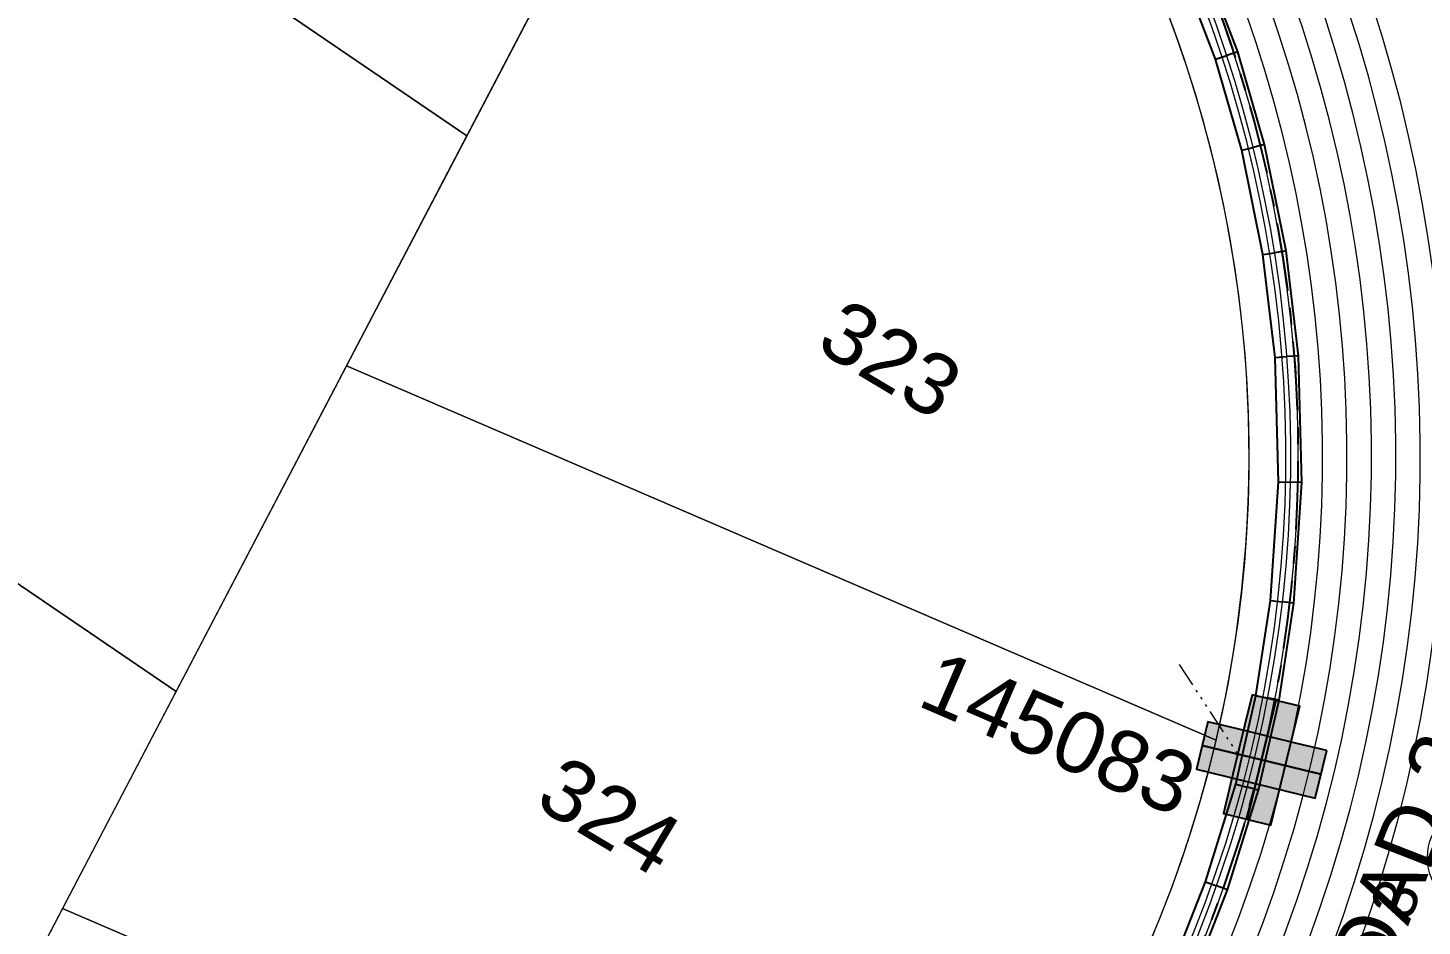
# Model space of a CAD drawing. Header units: metres. Extents: x 264965 to 265706, y 6180501 to 6181430.
# Drawn here: x 265565.4 to 265622.4, y 6181038.2 to 6181075 of the extents above; entities that cross this region are included whole.
import ezdxf
from ezdxf.enums import TextEntityAlignment as Align

# ---------------------------------------------------------------- set-up
doc = ezdxf.new("R2010")
doc.units = ezdxf.units.M
doc.linetypes.add('Cable Exist UG', pattern=[7, 4, -1, 1, -1])
doc.linetypes.add('PHANTOM2', pattern=[4.45, 2, -0.5, 0.15, -0.5, 0.15, -0.5, 0.15, -0.5])
doc.layers.get('0').update_dxf_attribs({"color": 6})
for name, color, linetype, lineweight in [('_User Miscellaneous1', 30, 'Continuous', 13), ('_User Miscellaneous10', 241, 'Continuous', 13), ('_User Miscellaneous8', 196, 'Continuous', 13), ('_User_HV_Exist', 1, 'Continuous', 25), ('_User_LV_Exist', 5, 'Continuous', 25), ('Cadastre Developer_SP_NEW', 92, 'Continuous', 15)]:
    doc.layers.add(name, color=color, linetype=linetype, lineweight=lineweight)
doc.layers.add('_User Miscellaneous12', color=252, linetype='Continuous', lineweight=13, plot=False, transparency=0.5)
doc.layers.add('UG_Details_SP_MISC', color=7, linetype='Continuous')
doc.styles.add('ARIAL', font='arial.ttf', dxfattribs={"height": 2})
doc.styles.get("Standard").update_dxf_attribs({"font": 'arial.ttf'})

# ---------------------------------------------------------------- blocks, each defined once
blk = doc.blocks.new('PILLAR_EXT')
blk.add_hatch(color=256).paths.add_polyline_path([(-2.5, 1), (-2.5, -1), (2.5, -1), (2.5, 1)])
for p, q in [((0, 1), (0, -1)), ((-2.5, 0), (2.5, 0))]:
    blk.add_line(p, q)
at = {"ltscale": 10}
blk.add_line((2.5, 0), (-2.5, 0), dxfattribs=at)
blk.add_lwpolyline([(-2.5, -1), (-1.25, -1), (1.25, -1), (2.5, -1), (2.5, 1), (-2.5, 1)], close=True)
at = {"width": 0.9, "flags": 8}
blk.add_attdef('ASSET_NUM', text='', height=2, rotation=90, dxfattribs=at).set_placement((-2, 4), align=Align.MIDDLE_LEFT)
for tag, p, flags in [('OWNED_BY', (0, -0.2), 9), ('STATE', (0, -0.4), 9), ('SUPPORT_TYPE', (0, -0.6), 9), ('USAGE', (0, -0.8), 9), ('LEGEND', (0, -1), 9), ('LOCATION', (0, -1.2), 9), ('STREETNAME', (0, -1.8), 9), ('NOTES', (0, -1.4), 9), ('PARENT', (0, -1.6), 9), ('SUBURB', (0, -2), 1)]:
    blk.add_attdef(tag, p, '', height=0.2, dxfattribs=dict(flags=flags))
blk = doc.blocks.new('*U848')
h = blk.add_hatch(color=256)
h.dxf.hatch_style = 1
h.paths.add_polyline_path([(-3.709, 0.608), (-3.595, 1.095), (-4.626, 1.078)])
blk.add_line((-4.626, 1.078), (-2.435, 0.567))
at = {"flags": 128}
blk.add_lwpolyline([(-3.709, 0.608), (-3.595, 1.095), (-4.626, 1.078), (-3.709, 0.608)], dxfattribs=at)
blk.add_circle((0, 0), 2.25)
at = {"width": 0.9}
blk.add_attdef('CODE', text='', height=1.8, dxfattribs=at).set_placement((0, 0), align=Align.MIDDLE_CENTER)
at = {"flags": 1}
blk.add_attdef('Z', (0, 0), '', height=0.2, dxfattribs=at)
blk = doc.blocks.new('*U516')
blk.add_hatch(color=256).paths.add_polyline_path([(0.689, 2.603), (-1.296, 2.36), (-0.689, -2.603), (1.296, -2.36)])
for p, q in [((-0.303, 2.482), (0.303, -2.482)), ((0.993, 0.121), (-0.993, -0.121))]:
    blk.add_line(p, q)
at = {"ltscale": 10}
blk.add_line((0.303, -2.482), (-0.303, 2.482), dxfattribs=at)
blk.add_lwpolyline([(-1.296, 2.36), (-1.144, 1.119), (-0.841, -1.362), (-0.689, -2.603), (1.296, -2.36), (0.689, 2.603)], close=True)
at = {"width": 0.9, "flags": 8}
blk.add_attdef('ASSET_NUM', text='', height=2, rotation=90, dxfattribs=at).set_placement((-17.881, 34.895), align=Align.MIDDLE_LEFT)
for tag, p, flags in [('OWNED_BY', (-15.881, 30.695), 9), ('STATE', (-15.881, 30.495), 9), ('SUPPORT_TYPE', (-15.881, 30.295), 9), ('USAGE', (-15.881, 30.095), 9), ('LEGEND', (-15.881, 29.895), 9), ('LOCATION', (-15.881, 29.695), 9), ('NOTES', (-15.881, 29.495), 9), ('STREETNAME', (-15.881, 29.095), 9), ('PARENT', (-15.881, 29.295), 9), ('SUBURB', (-15.881, 28.895), 1)]:
    blk.add_attdef(tag, p, '', height=0.2, dxfattribs=dict(flags=flags))

msp = doc.modelspace()

# ---------------------------------------------------------------- linework, layer by layer
at = {"layer": '_User Miscellaneous1', "ltscale": 0.5}
for p, q in [((265614.898, 6181074.027), (265613.016, 6181078.943)), ((265613.986, 6181073.723), (265612.138, 6181078.551)), ((265614.898, 6181074.027), (265614.442, 6181073.875)), ((265615.986, 6181070.224), (265614.898, 6181074.027)), ((265613.986, 6181073.723), (265614.442, 6181073.875)), ((265615.053, 6181069.996), (265613.986, 6181073.723)), ((265615.053, 6181069.996), (265615.52, 6181070.11)), ((265615.986, 6181070.224), (265615.52, 6181070.11)), ((265616.868, 6181065.87), (265615.986, 6181070.224)), ((265615.92, 6181065.718), (265615.053, 6181069.996)), ((265615.92, 6181065.718), (265616.394, 6181065.794)), ((265616.416, 6181061.514), (265615.92, 6181065.718)), ((265616.868, 6181065.87), (265616.394, 6181065.794)), ((265617.374, 6181061.583), (265616.868, 6181065.87)), ((265616.416, 6181061.514), (265616.895, 6181061.548)), ((265616.559, 6181056.415), (265616.416, 6181061.514)), ((265617.374, 6181061.583), (265616.895, 6181061.548)), ((265617.52, 6181056.396), (265617.374, 6181061.583)), ((265616.232, 6181051.56), (265616.559, 6181056.415)), ((265616.559, 6181056.415), (265617.04, 6181056.406)), ((265617.52, 6181056.396), (265617.04, 6181056.406)), ((265617.187, 6181051.455), (265617.52, 6181056.396)), ((265615.636, 6181047.662), (265616.232, 6181051.56)), ((265616.232, 6181051.56), (265616.71, 6181051.508)), ((265616.58, 6181047.482), (265617.187, 6181051.455)), ((265617.187, 6181051.455), (265616.71, 6181051.508)), ((265614.807, 6181044.041), (265615.636, 6181047.662)), ((265615.636, 6181047.662), (265616.108, 6181047.572)), ((265615.735, 6181043.792), (265616.58, 6181047.482)), ((265616.58, 6181047.482), (265616.108, 6181047.572)), ((265613.567, 6181040.04), (265614.807, 6181044.041)), ((265614.473, 6181039.723), (265615.735, 6181043.792)), ((265614.807, 6181044.041), (265615.271, 6181043.917)), ((265615.735, 6181043.792), (265615.271, 6181043.917)), ((265612.307, 6181036.829), (265613.567, 6181040.04)), ((265613.567, 6181040.04), (265614.02, 6181039.881)), ((265614.473, 6181039.723), (265614.02, 6181039.881)), ((265613.195, 6181036.464), (265614.473, 6181039.723))]:
    msp.add_line(p, q, dxfattribs=at)
at = {"layer": '_User Miscellaneous1', "linetype": 'PHANTOM2', "ltscale": 0.5, "flags": 128}
msp.add_lwpolyline([(265612.488, 6181048.939), (265614.893, 6181045.27)], dxfattribs=at)
at = {"layer": '_User Miscellaneous10'}
msp.add_lwpolyline([(265543.649, 6180816.081), (265580.425, 6180918.972, -0.015877), (265587.101, 6180935.908), (265627.721, 6181030.198, 0.406457), (265593.324, 6181120.12), (265522.022, 6181153.108, -0.098454), (265461.652, 6181197.04, 0.182856), (265352.412, 6181246.557), (265276.859, 6181251.306), (265272.183, 6181256.61), (265273.875, 6181283.538, 0.288476), (265261.897, 6181305.52), (265219.487, 6181329.251, -0.112599), (265210.289, 6181337.071, 0.162091), (265204.42, 6181342.816), (265196.512, 6181347.24)], format="xyb", dxfattribs=at)
msp.add_lwpolyline([(265578.622, 6180961.721), (265611.19, 6181037.319, 0.406457), (265585.766, 6181103.784), (265570.869, 6181110.676), (265563.517, 6181108.642), (265520.892, 6181046.049, 0.123106), (265516.114, 6181033.077, -1.666667), (265495.693, 6181046.983, 0.123106), (265506.014, 6181056.181), (265546.957, 6181116.304), (265545.233, 6181122.536), (265514.468, 6181136.77, -0.064244), (265469.198, 6181165.256), (265461.475, 6181164.413), (265388.328, 6181070.428, 0.070413), (265364.483, 6181028.856), (265372.251, 6181015.535), (265433.189, 6181005.08, -0.047314), (265489.51, 6180989.829), (265571.962, 6180958.886)], format="xyb", close=True, dxfattribs=at)
at = {"layer": '_User Miscellaneous12', "color": 6, "transparency": 33554534}
msp.add_lwpolyline([(265542.048, 6180816.653), (265578.824, 6180919.544, -0.015877), (265585.54, 6180936.582), (265626.16, 6181030.87, 0.406457), (265592.61, 6181118.577), (265521.308, 6181151.565, -0.098412), (265460.425, 6181195.863, 0.182805), (265352.305, 6181244.86), (265276.05, 6181249.654), (265270.442, 6181256.014), (265272.179, 6181283.645, 0.288476), (265261.067, 6181304.036), (265218.679, 6181327.756, -0.113686), (265208.838, 6181336.173, 0.166227), (265203.633, 6181341.308), (265195.682, 6181345.757)], format="xyb", dxfattribs=at)
at = {"layer": '_User Miscellaneous12', "color": 4, "transparency": 33554534}
msp.add_lwpolyline([(265542.236, 6180816.586), (265579.012, 6180919.477, -0.015877), (265585.724, 6180936.503), (265626.343, 6181030.791, 0.406457), (265592.694, 6181118.759), (265521.392, 6181151.747, -0.098417), (265460.569, 6181196.002, 0.182811), (265352.317, 6181245.06), (265276.145, 6181249.848), (265270.647, 6181256.084), (265272.378, 6181283.632, 0.288476), (265261.165, 6181304.211), (265218.774, 6181327.932, -0.113559), (265209.009, 6181336.278, 0.165698), (265203.725, 6181341.485), (265195.779, 6181345.931)], format="xyb", dxfattribs=at)
at = {"layer": '_User Miscellaneous12', "color": 5, "transparency": 33554534}
for points in [[(265541.765, 6180816.754), (265578.541, 6180919.645, -0.015877), (265585.264, 6180936.701), (265625.884, 6181030.989, 0.406457), (265592.484, 6181118.305), (265521.182, 6181151.293, -0.098404), (265460.208, 6181195.656, 0.182796), (265352.286, 6181244.561), (265275.907, 6181249.362), (265270.135, 6181255.908), (265271.879, 6181283.664, 0.288476), (265260.921, 6181303.775), (265218.536, 6181327.492, -0.113878), (265208.581, 6181336.016, 0.167045), (265203.495, 6181341.041), (265195.535, 6181345.495)], [(265539.882, 6180817.428), (265576.658, 6180920.318, -0.015877), (265583.428, 6180937.493), (265624.047, 6181031.78, 0.406457), (265591.644, 6181116.49), (265520.343, 6181149.478, -0.098355), (265458.765, 6181194.271, 0.182735), (265352.159, 6181242.565), (265274.955, 6181247.418), (265268.087, 6181255.207), (265269.883, 6181283.789, 0.288476), (265259.944, 6181302.029), (265217.584, 6181325.733, -0.115166), (265206.861, 6181334.979, 0.17342), (265202.575, 6181339.264), (265194.559, 6181343.75)], [(265537.999, 6180818.101), (265574.775, 6180920.991, -0.015877), (265581.592, 6180938.285), (265622.211, 6181032.571, 0.406457), (265590.805, 6181114.674), (265519.503, 6181147.663, -0.098306), (265457.322, 6181192.885, 0.182673), (265352.033, 6181240.569), (265274.002, 6181245.474), (265266.039, 6181254.506), (265267.887, 6181283.915, 0.288476), (265258.967, 6181300.284), (265216.632, 6181323.974, -0.116502), (265205.126, 6181333.966, 0.182178), (265201.662, 6181337.483), (265193.582, 6181342.004)]]:
    msp.add_lwpolyline(points, format="xyb", dxfattribs=at)
at = {"layer": '_User Miscellaneous12', "color": 1, "transparency": 33554534}
for points in [[(265540.824, 6180817.091), (265577.6, 6180919.982, -0.015877), (265584.346, 6180937.097), (265624.966, 6181031.384, 0.406457), (265592.064, 6181117.397), (265520.762, 6181150.386, -0.09838), (265459.487, 6181194.963, 0.182766), (265352.222, 6181243.563), (265275.431, 6181248.39), (265269.111, 6181255.558), (265270.881, 6181283.726, 0.288476), (265260.432, 6181302.902), (265218.06, 6181326.612, -0.114519), (265207.723, 6181335.495, 0.17001), (265203.034, 6181340.153), (265195.047, 6181344.622)], [(265538.94, 6180817.764), (265575.716, 6180920.655, -0.015877), (265582.51, 6180937.889), (265623.129, 6181032.176, 0.406457), (265591.225, 6181115.582), (265519.923, 6181148.571, -0.09833), (265458.043, 6181193.578, 0.182704), (265352.096, 6181241.567), (265274.479, 6181246.446), (265267.063, 6181254.856), (265268.885, 6181283.852, 0.288476), (265259.456, 6181301.157), (265217.108, 6181324.853, -0.115825), (265205.996, 6181334.469, 0.177409), (265202.117, 6181338.374), (265194.07, 6181342.877)], [(265537.057, 6180818.437), (265573.833, 6180921.328, -0.015877), (265580.673, 6180938.681), (265621.292, 6181032.967, 0.406457), (265590.385, 6181113.767), (265519.083, 6181146.755, -0.098282), (265456.601, 6181192.192, 0.182642), (265351.969, 6181239.571), (265273.526, 6181244.502), (265265.015, 6181254.155), (265266.889, 6181283.977, 0.288476), (265258.479, 6181299.411), (265216.155, 6181323.095, -0.117205), (265204.251, 6181333.47, 0.188045), (265201.208, 6181336.591), (265193.094, 6181341.132)]]:
    msp.add_lwpolyline(points, format="xyb", dxfattribs=at)
at = {"layer": '_User Miscellaneous12', "color": 5, "transparency": 33554534}
for points in [[(265584.702, 6180955.615), (265618.537, 6181034.154, 0.406457), (265589.125, 6181111.044), (265571.565, 6181119.168), (265558.556, 6181115.571), (265514.279, 6181050.552, 0.123106), (265508.161, 6181033.938, -1.666667), (265499.409, 6181039.898, 0.123106), (265512.626, 6181051.678), (265555.655, 6181114.864), (265551.956, 6181128.241), (265517.827, 6181144.031, -0.068428), (265471.725, 6181173.579), (265457.241, 6181171.999), (265382.015, 6181075.342, 0.075943), (265355.633, 6181028.152), (265367.22, 6181008.281), (265431.836, 6180997.196, -0.047314), (265486.699, 6180982.339), (265572.15, 6180950.27)], [(265583.182, 6180957.141), (265616.7, 6181034.945, 0.406457), (265588.285, 6181109.229), (265571.391, 6181117.045), (265559.796, 6181113.839), (265515.932, 6181049.426, 0.123106), (265510.149, 6181033.723, -1.666667), (265498.48, 6181041.669, 0.123106), (265510.973, 6181052.804), (265553.481, 6181115.224), (265550.276, 6181126.815), (265516.988, 6181142.216, -0.067357), (265471.085, 6181171.498), (265458.3, 6181170.102), (265383.593, 6181074.113, 0.074598), (265357.841, 6181028.337), (265368.478, 6181010.094), (265432.175, 6180999.167, -0.047314), (265487.401, 6180984.211), (265572.103, 6180952.424)], [(265581.662, 6180958.668), (265614.863, 6181035.737, 0.406457), (265587.446, 6181107.414), (265571.217, 6181114.922), (265561.037, 6181112.107), (265517.586, 6181048.301, 0.123106), (265512.137, 6181033.507, -1.666667), (265497.551, 6181043.44, 0.123106), (265509.32, 6181053.929), (265551.306, 6181115.584), (265548.595, 6181125.388), (265516.148, 6181140.4, -0.066303), (265470.451, 6181169.417), (265459.358, 6181168.206), (265385.171, 6181072.885, 0.073228), (265360.051, 6181028.516), (265369.736, 6181011.908), (265432.513, 6181001.138, -0.047314), (265488.104, 6180986.084), (265572.056, 6180954.578)], [(265580.142, 6180960.194), (265613.026, 6181036.528, 0.406457), (265586.606, 6181105.599), (265571.043, 6181112.799), (265562.277, 6181110.375), (265519.239, 6181047.175, 0.123106), (265514.126, 6181033.292, -1.666667), (265496.622, 6181045.211, 0.123106), (265507.667, 6181055.055), (265549.132, 6181115.944), (265546.914, 6181123.962), (265515.308, 6181138.585, -0.065266), (265469.822, 6181167.336), (265460.417, 6181166.309), (265386.749, 6181071.656, 0.071833), (265362.265, 6181028.689), (265370.993, 6181013.721), (265432.851, 6181003.109, -0.047314), (265488.807, 6180987.956), (265572.009, 6180956.732)]]:
    msp.add_lwpolyline(points, format="xyb", close=True, dxfattribs=at)
at = {"layer": '_User Miscellaneous12', "color": 1, "transparency": 33554534}
for points in [[(265583.942, 6180956.378), (265617.619, 6181034.55, 0.406457), (265588.705, 6181110.137), (265571.478, 6181118.107), (265559.176, 6181114.705), (265515.106, 6181049.989, 0.123106), (265509.155, 6181033.83, -1.666667), (265498.944, 6181040.783, 0.123106), (265511.8, 6181052.241), (265554.568, 6181115.044), (265551.116, 6181127.528), (265517.408, 6181143.123, -0.06789), (265471.404, 6181172.539), (265457.771, 6181171.05), (265382.804, 6181074.727, 0.075273), (265356.736, 6181028.245), (265367.849, 6181009.188), (265432.005, 6180998.181, -0.047314), (265487.05, 6180983.275), (265572.126, 6180951.347)], [(265582.422, 6180957.904), (265615.782, 6181035.341, 0.406457), (265587.865, 6181108.321), (265571.304, 6181115.984), (265560.416, 6181112.973), (265516.759, 6181048.864, 0.123106), (265511.143, 6181033.615, -1.666667), (265498.016, 6181042.555, 0.123106), (265510.147, 6181053.367), (265552.394, 6181115.404), (265549.435, 6181126.102), (265516.568, 6181141.308, -0.066828), (265470.768, 6181170.457), (265458.829, 6181169.154), (265384.382, 6181073.499, 0.073916), (265358.946, 6181028.427), (265369.107, 6181011.001), (265432.344, 6181000.152, -0.047314), (265487.753, 6180985.147), (265572.079, 6180953.501)], [(265580.902, 6180959.431), (265613.945, 6181036.132, 0.406457), (265587.026, 6181106.506), (265571.13, 6181113.861), (265561.657, 6181111.241), (265518.412, 6181047.738, 0.123106), (265513.131, 6181033.4, -1.666667), (265497.087, 6181044.326, 0.123106), (265508.494, 6181054.492), (265550.219, 6181115.764), (265547.755, 6181124.675), (265515.728, 6181139.493, -0.065782), (265470.136, 6181168.376), (265459.888, 6181167.258), (265385.96, 6181072.271, 0.072534), (265361.158, 6181028.603), (265370.364, 6181012.815), (265432.682, 6181002.124, -0.047314), (265488.456, 6180987.02), (265572.032, 6180955.655)]]:
    msp.add_lwpolyline(points, format="xyb", close=True, dxfattribs=at)
at = {"layer": '_User Miscellaneous12', "color": 6, "transparency": 33554534}
msp.add_lwpolyline([(265579.914, 6180960.423), (265612.751, 6181036.647, 0.406457), (265586.48, 6181105.326), (265571.017, 6181112.48), (265562.463, 6181110.115), (265519.487, 6181047.006, 0.123106), (265514.424, 6181033.26, -1.666667), (265496.483, 6181045.477, 0.123106), (265507.419, 6181055.224), (265548.805, 6181115.998), (265546.662, 6181123.748), (265515.182, 6181138.313, -0.065111), (265469.728, 6181167.024), (265460.576, 6181166.025), (265386.986, 6181071.472, 0.071622), (265362.598, 6181028.715), (265371.182, 6181013.993), (265432.902, 6181003.405, -0.047314), (265488.912, 6180988.237), (265572.002, 6180957.055)], format="xyb", close=True, dxfattribs=at)
at = {"layer": '_User Miscellaneous12', "color": 4, "transparency": 33554534}
msp.add_lwpolyline([(265579.762, 6180960.576), (265612.567, 6181036.726, 0.406457), (265586.396, 6181105.145), (265571, 6181112.268), (265562.587, 6181109.942), (265519.652, 6181046.894, 0.123106), (265514.623, 6181033.238, -1.666667), (265496.39, 6181045.654, 0.123106), (265507.254, 6181055.337), (265548.588, 6181116.034), (265546.494, 6181123.606), (265515.098, 6181138.131, -0.065009), (265469.666, 6181166.816), (265460.681, 6181165.835), (265387.144, 6181071.349, 0.071481), (265362.82, 6181028.732), (265371.308, 6181014.175), (265432.935, 6181003.602, -0.047314), (265488.983, 6180988.424), (265571.997, 6180957.27)], format="xyb", close=True, dxfattribs=at)
at = {"layer": '_User_LV_Exist', "linetype": 'Cable Exist UG', "ltscale": 0.7, "transparency": 33554687, "flags": 128}
for points in [[(265550.437, 6181092.989), (265562.277, 6181110.375), (265571.043, 6181112.799), (265586.606, 6181105.599, -0.357912), (265615.865, 6181045.035)], [(265606.671, 6181021.775), (265613.026, 6181036.528, 0.042379), (265615.865, 6181045.035)]]:
    msp.add_lwpolyline(points, format="xyb", dxfattribs=at)
at = {"layer": 'Cadastre Developer_SP_NEW', "transparency": 33554687}
for points in [[(265597.002, 6181096.675, 0.065454), (265585.766, 6181103.784), (265570.869, 6181110.676), (265563.517, 6181108.642), (265552.09, 6181091.863), (265583.345, 6181070.58)], [(265597.002, 6181096.675), (265578.419, 6181061.167), (265614.001, 6181045.838, 0.283949)], [(265614.001, 6181045.838), (265578.419, 6181061.167), (265566.793, 6181038.954), (265604.834, 6181022.566), (265611.19, 6181037.319, 0.04406)]]:
    msp.add_lwpolyline(points, format="xyb", close=True, dxfattribs=at)
for points in [[(265552.09, 6181091.863), (265537.737, 6181070.786), (265571.441, 6181047.835), (265583.345, 6181070.58)], [(265537.737, 6181070.786), (265524.369, 6181051.156), (265560.354, 6181026.65), (265571.441, 6181047.835)], [(265604.834, 6181022.566), (265566.793, 6181038.954), (265555.625, 6181017.614), (265595.338, 6181000.525)]]:
    msp.add_lwpolyline(points, close=True, dxfattribs=at)
at = {"layer": 'UG_Details_SP_MISC', "ltscale": 0.5}
for p, q in [((265614.898, 6181074.027), (265613.016, 6181078.943)), ((265613.986, 6181073.723), (265612.138, 6181078.551)), ((265614.898, 6181074.027), (265614.442, 6181073.875)), ((265615.986, 6181070.224), (265614.898, 6181074.027)), ((265613.986, 6181073.723), (265614.442, 6181073.875)), ((265615.053, 6181069.996), (265613.986, 6181073.723)), ((265615.053, 6181069.996), (265615.52, 6181070.11)), ((265615.986, 6181070.224), (265615.52, 6181070.11)), ((265616.868, 6181065.87), (265615.986, 6181070.224)), ((265615.92, 6181065.718), (265615.053, 6181069.996)), ((265615.92, 6181065.718), (265616.394, 6181065.794)), ((265616.416, 6181061.514), (265615.92, 6181065.718)), ((265616.868, 6181065.87), (265616.394, 6181065.794)), ((265617.374, 6181061.583), (265616.868, 6181065.87)), ((265616.416, 6181061.514), (265616.895, 6181061.548)), ((265616.559, 6181056.415), (265616.416, 6181061.514)), ((265617.374, 6181061.583), (265616.895, 6181061.548)), ((265617.52, 6181056.396), (265617.374, 6181061.583)), ((265616.232, 6181051.56), (265616.559, 6181056.415)), ((265616.559, 6181056.415), (265617.04, 6181056.406)), ((265617.52, 6181056.396), (265617.04, 6181056.406)), ((265617.187, 6181051.455), (265617.52, 6181056.396)), ((265615.636, 6181047.662), (265616.232, 6181051.56)), ((265616.232, 6181051.56), (265616.71, 6181051.508)), ((265616.58, 6181047.482), (265617.187, 6181051.455)), ((265617.187, 6181051.455), (265616.71, 6181051.508)), ((265614.807, 6181044.041), (265615.636, 6181047.662)), ((265615.636, 6181047.662), (265616.108, 6181047.572)), ((265615.735, 6181043.792), (265616.58, 6181047.482)), ((265616.58, 6181047.482), (265616.108, 6181047.572)), ((265613.567, 6181040.04), (265614.807, 6181044.041)), ((265614.473, 6181039.723), (265615.735, 6181043.792)), ((265614.807, 6181044.041), (265615.271, 6181043.917)), ((265615.735, 6181043.792), (265615.271, 6181043.917)), ((265612.307, 6181036.829), (265613.567, 6181040.04)), ((265613.567, 6181040.04), (265614.02, 6181039.881)), ((265614.473, 6181039.723), (265614.02, 6181039.881)), ((265613.195, 6181036.464), (265614.473, 6181039.723))]:
    msp.add_line(p, q, dxfattribs=at)

# ---------------------------------------------------------------- block references
at = {"layer": '_User Miscellaneous1', "ltscale": 0.5}
ref = msp.add_blockref('PILLAR_EXT', (265615.865, 6181045.035), dxfattribs=dict(at, rotation=166.4002610754107))
ref.add_attrib('ASSET_NUM', '145083', dxfattribs={"layer": '0', "height": 2.5, "rotation": 336.6935}).set_placement((265602.196, 6181048.438), align=Align.MIDDLE_LEFT)
at = {"layer": '_User Miscellaneous1', "ltscale": 0.5, "rotation": 339.4297732104962}
msp.add_blockref('*U516', (265615.865, 6181045.035), dxfattribs=at)
at = {"layer": '_User Miscellaneous8', "transparency": 33554687}
ref = msp.add_blockref('*U848', (265624.907, 6181041.038), dxfattribs=dict(at, rotation=119.3988901699086))
ref.add_attrib('CODE', 'L', dxfattribs={"layer": '0', "height": 1.8, "width": 0.9}).set_placement((265624.907, 6181041.038), align=Align.MIDDLE_CENTER)
at = {"layer": '_User_LV_Exist', "ltscale": 0.5}
ref = msp.add_blockref('PILLAR_EXT', (265615.865, 6181045.035), dxfattribs=dict(at, rotation=166.4002610754107))
ref.add_attrib('ASSET_NUM', '145083', dxfattribs={"layer": '0', "height": 2.5, "rotation": 336.6935}).set_placement((265602.196, 6181048.438), align=Align.MIDDLE_LEFT)
at = {"layer": '_User_LV_Exist', "ltscale": 0.5, "rotation": 339.4297732104962}
msp.add_blockref('*U516', (265615.865, 6181045.035), dxfattribs=at)

# ---------------------------------------------------------------- texts
at = {"layer": '_User Miscellaneous1'}
msp.add_text('NEW ROAD 3', height=2.5, rotation=68.68, dxfattribs=at).set_placement((265616.637, 6181024.834))
at = {"layer": '_User_HV_Exist'}
msp.add_text('NEW ROAD 3', height=1.8, rotation=68.68, dxfattribs=at).set_placement((265616.637, 6181024.834))
at = {"layer": '_User_LV_Exist'}
msp.add_text('NEW ROAD 3', height=1.8, rotation=68.68, dxfattribs=at).set_placement((265616.637, 6181024.834))
at = {"layer": 'Cadastre Developer_SP_NEW', "transparency": 33554687, "style": 'ARIAL'}
for s, p in [('323', (265597.547, 6181061.876)), ('324', (265586.046, 6181043.179))]:
    msp.add_text(s, height=2.5, rotation=329.1269, dxfattribs=at).set_placement(p)

doc.saveas('drawing.dxf')
